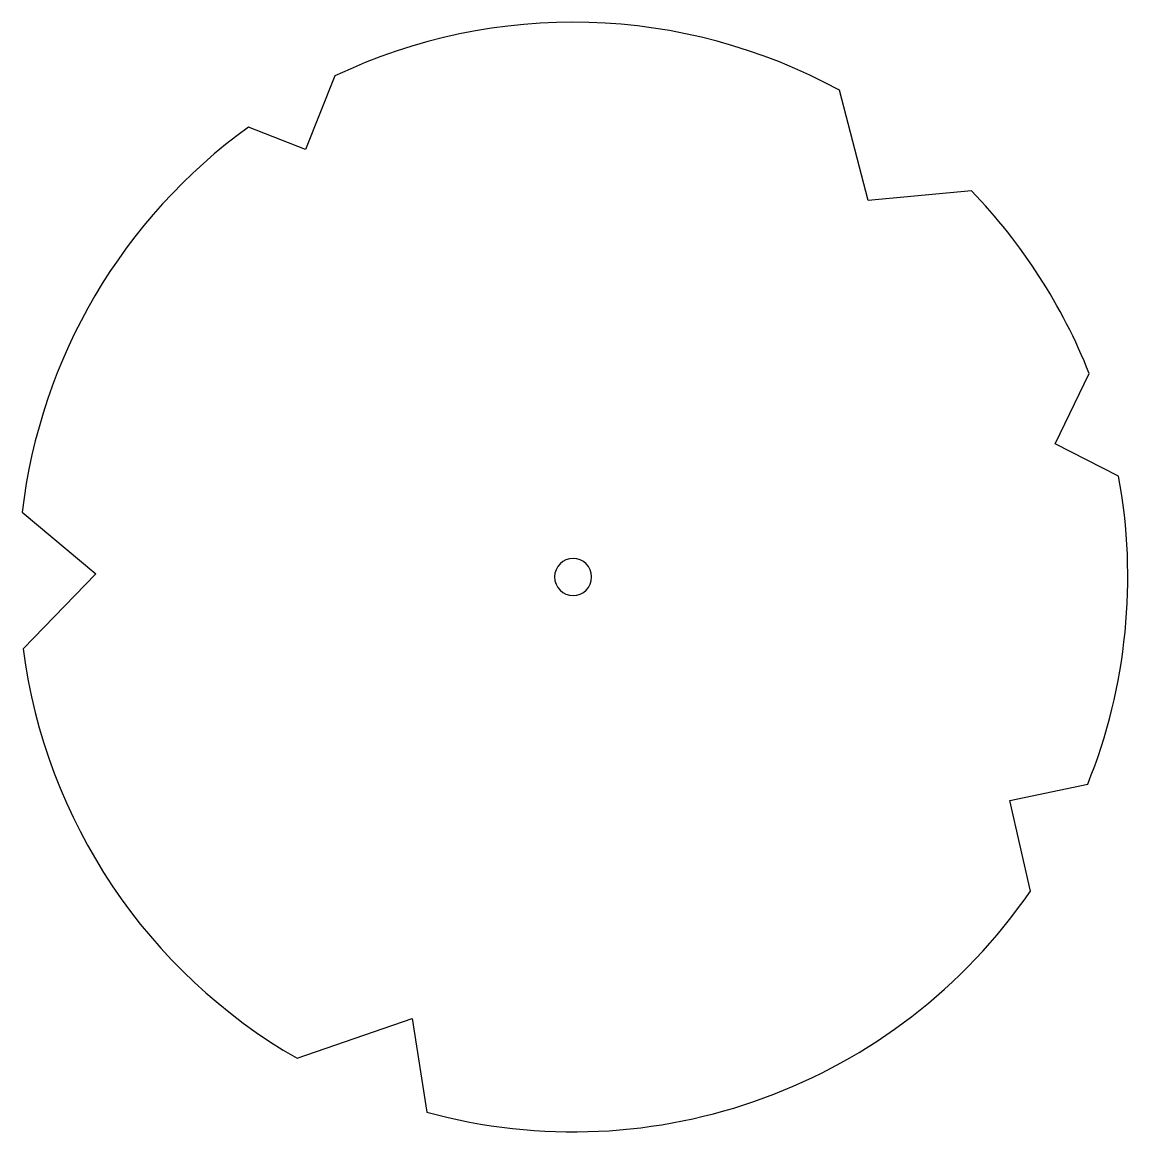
# Model space of a CAD drawing. Extents: x -1 to 1, y -1 to 1.
import ezdxf

# ---------------------------------------------------------------- set-up
doc = ezdxf.new("R2010")
doc.units = 0
doc.header["$LTSCALE"] = 0.01
doc.header["$MEASUREMENT"] = 0
doc.layers.get('0').update_dxf_attribs({"lineweight": 20})

msp = doc.modelspace()

# ---------------------------------------------------------------- linework, layer by layer
at = {"color": 0, "linetype": 'ByBlock', "lineweight": -2}
msp.add_lwpolyline([(-0.5871, 0.8139, 0.210196), (-0.9967, 0.1173), (-0.8637, 0.0057), (-0.995, -0.1302, 0.234165), (-0.4991, -0.8706), (-0.2914, -0.7988), (-0.2647, -0.968, 0.319247), (0.8273, -0.568), (0.7898, -0.4045), (0.931, -0.3746, 0.142329), (0.9868, 0.1826), (0.8719, 0.2409), (0.9337, 0.3678, 0.098978), (0.7205, 0.6985), (0.5339, 0.6812), (0.4817, 0.8804, 0.240618), (-0.431, 0.9063), (-0.4844, 0.7734)], format="xyb", close=True, dxfattribs=at)
for start, end in [(0, 180), (180, 0)]:
    msp.add_arc((0, 0), 0.0335, start, end, dxfattribs=at)

doc.saveas('drawing.dxf')
